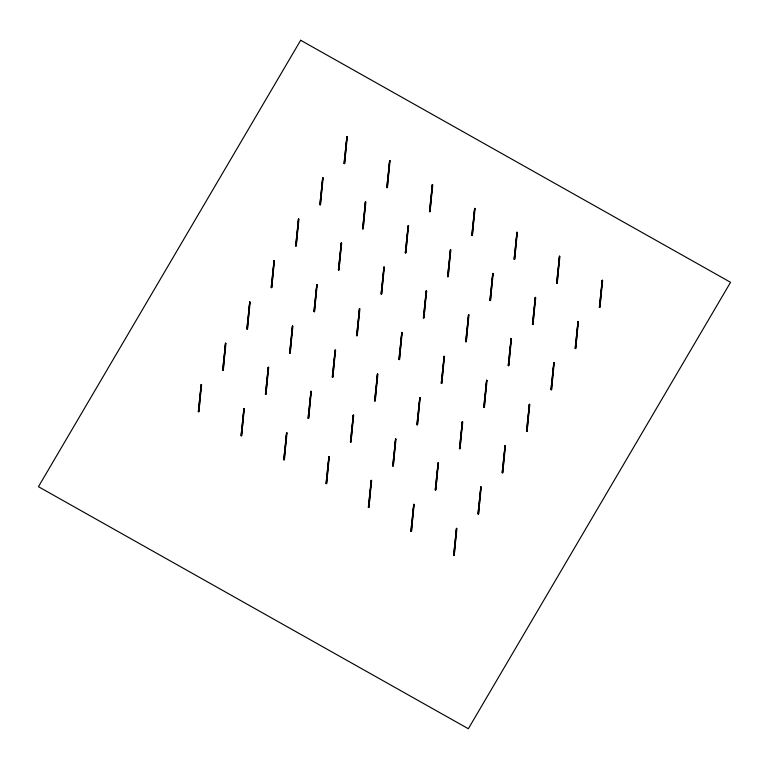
<?xml version="1.0" encoding="UTF-8"?>
<svg xmlns="http://www.w3.org/2000/svg" width="769" height="769" viewBox="0 0 769 769"><rect width="100%" height="100%" fill="white"/><g stroke="black" fill="none" stroke-linecap="round" stroke-linejoin="round"><path stroke-width="1.15" d="M198.344 411.626L201.199 384.587L199.017 411.444L198.344 411.626L201.199 384.587M198.777 411.867L201.622 384.827M222.702 370.168L225.548 343.128L223.366 369.995L222.702 370.168L225.548 343.128M223.125 370.408L225.98 343.368M246.907 328.959L249.752 301.919L247.57 328.776L246.907 328.959L249.752 301.919M247.33 329.19L250.185 302.159M241.082 435.687L243.936 408.647L241.754 435.514L241.082 435.687L243.936 408.647M241.504 435.927L244.359 408.887M271.226 287.548L274.081 260.518L271.89 287.375L271.226 287.548L274.081 260.518M271.649 287.789L274.504 260.758M265.43 394.228L268.285 367.188L266.103 394.055L265.43 394.228L268.285 367.188M265.863 394.468L268.717 367.428M295.681 245.907L298.535 218.877L296.344 245.734L295.681 245.907L298.535 218.877M296.103 246.147L298.958 219.117M289.644 353.019L292.489 325.979L290.307 352.846L289.644 353.019L292.489 325.979M290.067 353.259L292.922 326.219M283.771 459.718L286.626 432.687L284.443 459.545L283.771 459.718L286.626 432.687M284.194 459.958L287.048 432.928M319.885 204.708L322.74 177.668L320.548 204.525L319.885 204.708L322.74 177.668M320.308 204.948L323.163 177.908M313.963 311.608L316.809 284.578L314.627 311.435L313.963 311.608L316.809 284.578M314.386 311.849L317.241 284.818M308.119 418.259L310.974 391.229L308.792 418.086L308.119 418.259L310.974 391.229M308.552 418.499L311.397 391.469M344.079 163.509L346.934 136.469L344.752 163.326L344.079 163.509L346.934 136.469M344.502 163.749L347.357 136.709M338.418 269.967L341.273 242.937L339.081 269.794L338.418 269.967L341.273 242.937M338.841 270.207L341.696 243.177M332.323 377.05L335.178 350.02L332.996 376.877L332.323 377.05L335.178 350.02M332.756 377.291L335.611 350.251M326.085 483.538L328.94 456.507L326.748 483.365L326.085 483.538L328.94 456.507M326.508 483.778L329.363 456.748M362.622 228.768L365.467 201.728L363.285 228.595L362.622 228.768L365.467 201.728M363.045 229.008L365.9 201.968M356.643 335.64L359.498 308.609L357.316 335.467L356.643 335.64L359.498 308.609M357.076 335.88L359.93 308.85M350.433 442.079L353.288 415.049L351.106 441.906L350.433 442.079L353.288 415.049M350.856 442.319L353.711 415.289M386.817 187.569L389.672 160.529L387.489 187.396L386.817 187.569L389.672 160.529M387.24 187.809L390.094 160.769M381.107 294.008L383.962 266.968L381.77 293.835L381.107 294.008L383.962 266.968M381.53 294.248L384.385 267.208M374.638 400.87L377.492 373.84L375.31 400.697L374.638 400.87L377.492 373.84M375.061 401.11L377.915 374.08M368.389 507.367L371.244 480.327L369.062 507.184L368.389 507.367L371.244 480.327M368.822 507.598L371.677 480.567M405.311 252.799L408.156 225.769L405.974 252.626L405.311 252.799L408.156 225.769M405.734 253.039L408.589 226.009M398.957 359.469L401.812 332.429L399.63 359.296L398.957 359.469L401.812 332.429M399.38 359.709L402.235 332.669M392.748 465.908L395.602 438.868L393.411 465.726L392.748 465.908L395.602 438.868M393.17 466.149L396.025 439.109M429.506 211.6L432.361 184.57L430.169 211.427L429.506 211.6L432.361 184.57M429.929 211.84L432.784 184.81M423.411 317.828L426.266 290.797L424.084 317.655L423.411 317.828L426.266 290.797M423.844 318.068L426.689 291.028M416.952 424.69L419.807 397.66L417.615 424.517L416.952 424.69L419.807 397.66M417.375 424.93L420.23 397.9M410.915 531.302L413.77 504.272L411.588 531.129L410.915 531.302L413.77 504.272M411.348 531.542L414.193 504.512M447.616 276.619L450.471 249.589L448.289 276.446L447.616 276.619L450.471 249.589M448.039 276.859L450.894 249.829M441.271 383.289L444.126 356.258L441.935 383.116L441.271 383.289L444.126 356.258M441.694 383.529L444.549 356.489M435.264 489.843L438.119 462.813L435.936 489.67L435.264 489.843L438.119 462.813M435.696 490.084L438.551 463.053M471.82 235.42L474.665 208.389L472.483 235.247L471.82 235.42L474.665 208.389M472.243 235.66L475.098 208.63M465.726 341.647L468.581 314.617L466.399 341.474L465.726 341.647L468.581 314.617M466.149 341.888L469.003 314.857M459.478 448.635L462.323 421.604L460.141 448.462L459.478 448.635L462.323 421.604M459.9 448.875L462.755 421.845M453.652 555.362L456.507 528.332L454.325 555.189L453.652 555.362L456.507 528.332M454.075 555.603L456.93 528.572M489.93 300.448L492.785 273.408L490.593 300.266L489.93 300.448L492.785 273.408M490.353 300.679L493.208 273.649M483.797 407.234L486.642 380.194L484.46 407.051L483.797 407.234L486.642 380.194M484.22 407.474L487.075 380.434M478.001 513.903L480.856 486.873L478.674 513.73L478.001 513.903L480.856 486.873M478.433 514.144L481.279 487.113M514.125 259.249L516.979 232.209L514.797 259.066L514.125 259.249L516.979 232.209M514.557 259.48L517.402 232.449M508.251 365.592L511.106 338.552L508.915 365.419L508.251 365.592L511.106 338.552M508.674 365.833L511.529 338.793M502.205 472.695L505.06 445.664L502.878 472.522L502.205 472.695L505.06 445.664M502.638 472.935L505.493 445.905M532.456 324.383L535.311 297.353L533.119 324.21L532.456 324.383L535.311 297.353M532.879 324.624L535.733 297.593M526.534 431.294L529.38 404.254L527.198 431.121L526.534 431.294L529.38 404.254M526.957 431.534L529.812 404.494M556.65 283.184L559.505 256.154L557.323 283.011L556.65 283.184L559.505 256.154M557.073 283.425L559.928 256.394M550.989 389.652L553.843 362.622L551.652 389.479L550.989 389.652L553.843 362.622M551.411 389.893L554.266 362.853M575.193 348.444L578.038 321.413L575.856 348.27L575.193 348.444L578.038 321.413M575.616 348.684L578.471 321.653M599.387 307.244L602.242 280.214L600.06 307.071L599.387 307.244L602.242 280.214M599.81 307.485L602.665 280.454M300.669 40.267L38.45 486.7L468.331 728.733L730.55 282.3L300.669 40.267"/></g></svg>
